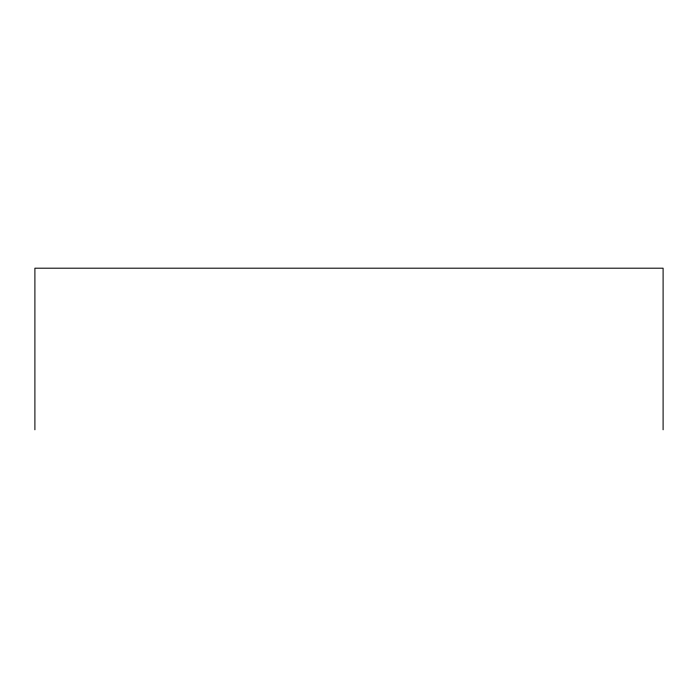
<?xml version="1.0" encoding="UTF-8"?>
<svg xmlns="http://www.w3.org/2000/svg" width="698" height="698" viewBox="0 0 698 698"><rect width="100%" height="100%" fill="white"/><g stroke="black" fill="none" stroke-linecap="round" stroke-linejoin="round"><path stroke-width="1.05" d="M663.1 429.802L663.1 268.198L34.9 268.198L34.9 429.802"/></g></svg>
